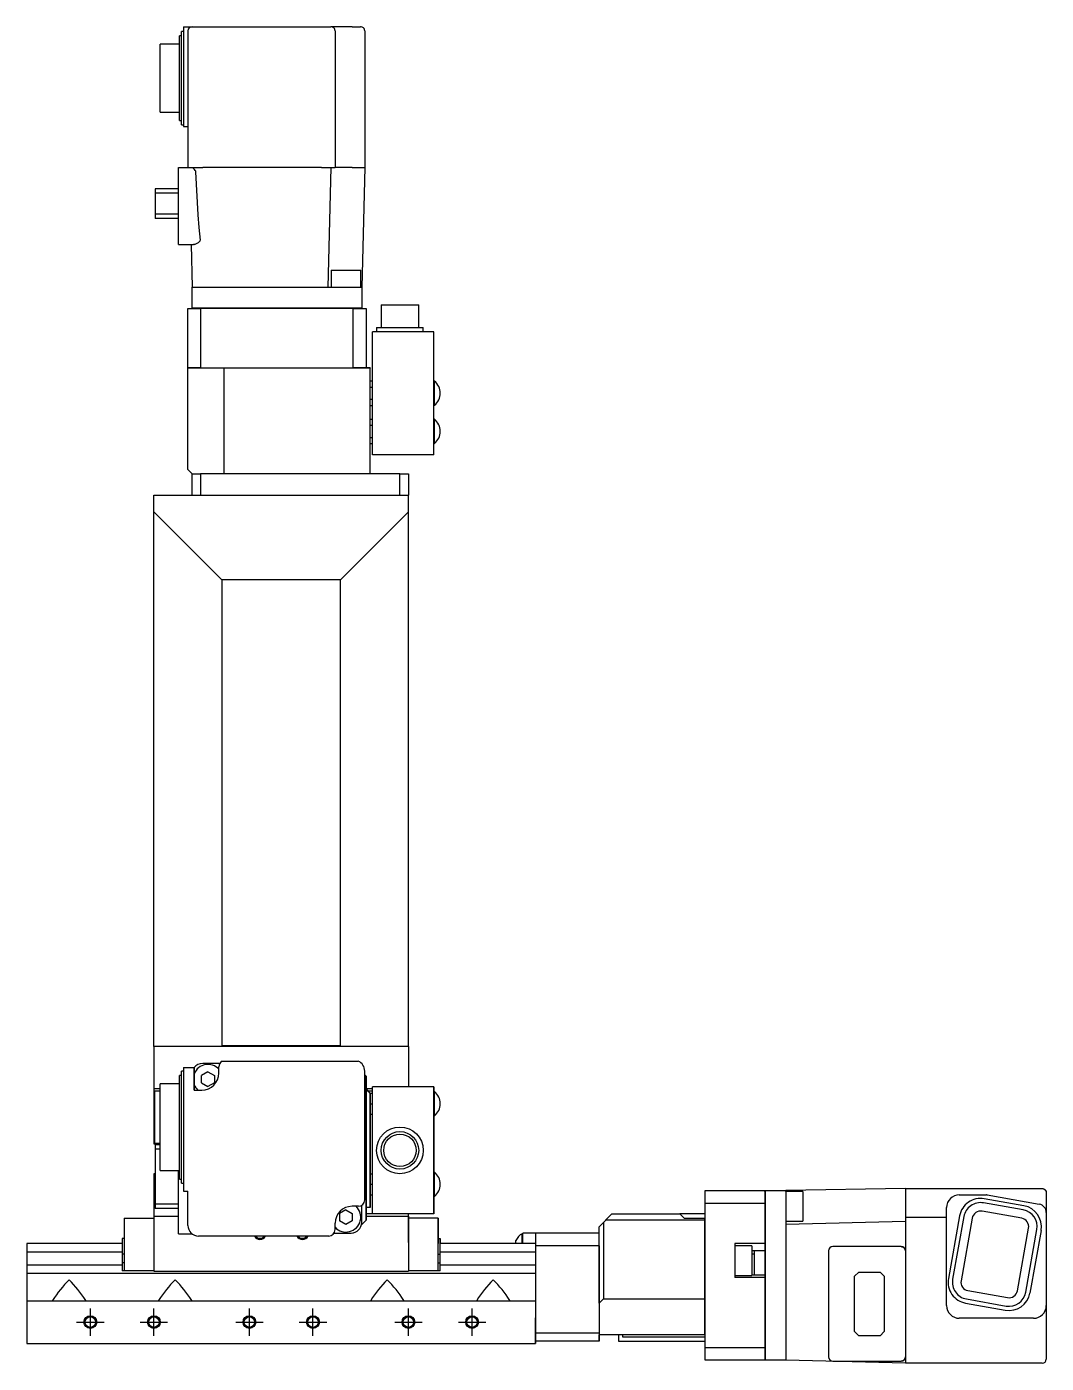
# Model space of a CAD drawing. Extents: x 0 to 1031, y -8 to 855.
# Drawn here: x 790.7 to 1031.1, y 273.5 to 588.6 of the extents above; entities that cross this region are included whole.
import ezdxf

# ---------------------------------------------------------------- set-up
doc = ezdxf.new("R2010")
doc.units = 0
doc.header["$LTSCALE"] = 0.5
doc.linetypes.add('CENTER', pattern=[50.8, 31.75, -6.35, 6.35, -6.35])
for name, color, linetype in [('MSM_CENTER', 1, 'CENTER'), ('MSM_CONTINUOUS', 7, 'CONTINUOUS'), ('MSM_NARROW', 5, 'CONTINUOUS')]:
    doc.layers.add(name, color=color, linetype=linetype)

msp = doc.modelspace()

# ---------------------------------------------------------------- linework, layer by layer
at = {"layer": 'MSM_CENTER'}
for p, q in [((805.677058, 279.980599), (805.677058, 286.439599)), ((820.677058, 279.980599), (820.677058, 286.439599)), ((843.177058, 279.980599), (843.177058, 286.439599)), ((858.177058, 279.980599), (858.177058, 286.439599)), ((880.677058, 279.980599), (880.677058, 286.439599)), ((895.677058, 279.980599), (895.677058, 286.439599)), ((802.447558, 283.210099), (808.906558, 283.210099)), ((817.447558, 283.210099), (823.906558, 283.210099)), ((839.947558, 283.210099), (846.406558, 283.210099)), ((854.947558, 283.210099), (861.406558, 283.210099)), ((877.447558, 283.210099), (883.906558, 283.210099)), ((892.447558, 283.210099), (898.906558, 283.210099))]:
    msp.add_line(p, q, dxfattribs=at)
at = {"layer": 'MSM_CONTINUOUS'}
for p, q in [((826.677059, 579.121416), (826.677059, 586.461438)), ((827.177059, 586.461438), (826.677059, 586.461438)), ((827.177059, 578.945625), (827.177059, 587.461438)), ((827.677059, 587.461438), (827.177059, 587.461438)), ((827.677059, 588.610097), (827.677059, 585.610097)), ((827.677059, 588.610097), (831.177059, 588.610097)), ((828.677059, 587.610097), (828.67706, 555.410097)), ((831.177059, 588.610097), (861.877059, 588.610098)), ((861.877059, 588.610098), (862.377059, 588.610098)), ((867.377059, 588.610099), (862.377059, 588.610098)), ((863.377059, 587.610098), (863.37706, 555.410098)), ((867.377059, 588.610099), (869.377059, 588.610099)), ((870.377059, 587.610099), (870.37706, 555.410099)), ((826.677059, 584.461438), (822.177059, 584.461437)), ((822.177059, 579.472997), (822.177059, 584.461437)), ((827.677059, 585.610097), (827.67706, 568.110097)), ((822.17706, 570.120935), (822.177059, 579.472997)), ((826.67706, 569.769354), (826.677059, 579.121416)), ((827.17706, 569.593563), (827.177059, 578.945625)), ((822.17706, 568.472516), (822.17706, 570.120935)), ((822.17706, 568.472516), (826.67706, 568.472516)), ((826.67706, 566.472516), (826.67706, 569.769354)), ((827.17706, 565.472516), (827.17706, 569.593563)), ((827.67706, 568.110097), (827.67706, 565.110097)), ((826.67706, 566.472516), (827.17706, 566.472516)), ((827.17706, 565.472516), (827.67706, 565.472516)), ((827.67706, 565.110097), (828.67706, 565.110097)), ((826.47706, 554.410097), (826.47706, 555.410097)), ((826.47706, 555.410097), (832.17706, 555.410097)), ((829.465972, 555.410097), (829.570761, 555.397832)), ((829.570761, 555.397832), (829.685678, 555.362021)), ((830.411928, 554.726094), (830.464399, 554.611062)), ((830.464399, 554.611062), (830.496893, 554.492278)), ((860.17706, 555.410098), (832.17706, 555.410097)), ((860.17706, 555.410098), (863.37706, 555.410098)), ((862.37706, 555.410098), (861.677062, 527.210098)), ((867.37706, 555.410099), (863.37706, 555.410098)), ((867.37706, 555.410099), (870.37706, 555.410099)), ((870.37706, 555.410099), (869.677062, 527.210099)), ((826.477061, 538.260097), (826.47706, 554.410097)), ((830.496893, 554.492278), (830.506207, 554.410097)), ((830.506207, 554.410097), (831.05494, 544.286959)), ((826.477061, 550.410097), (820.977061, 550.410096)), ((820.977061, 550.410096), (820.977061, 543.410096)), ((826.477061, 549.410097), (820.977061, 549.410096)), ((826.477061, 544.410097), (820.977061, 544.410096)), ((826.477061, 543.410097), (820.977061, 543.410096)), ((831.05494, 544.286959), (831.267634, 541.271619)), ((831.267634, 541.271619), (831.539339, 538.260097)), ((826.477061, 537.260097), (826.477061, 538.260097)), ((826.477061, 537.260097), (830.016141, 537.260097)), ((829.427593, 537.260097), (829.677062, 527.210097)), ((830.111467, 537.266718), (830.016141, 537.260097)), ((830.25377, 537.296144), (830.111467, 537.266718)), ((831.481719, 538.064712), (831.406346, 537.972133)), ((831.528511, 538.158505), (831.481719, 538.064712)), ((831.539339, 538.260097), (831.528511, 538.158505)), ((862.440518, 531.210098), (869.440518, 531.210099)), ((862.440518, 531.210098), (862.440518, 527.210098)), ((869.440518, 527.210099), (869.440518, 531.210099)), ((829.677062, 527.210097), (832.177062, 527.210097)), ((829.677062, 522.310097), (829.677062, 527.210097)), ((832.177062, 527.210097), (860.177062, 527.210098)), ((860.177062, 527.210098), (867.177062, 527.210099)), ((867.177062, 527.210099), (869.677062, 527.210099)), ((869.677062, 527.210099), (869.677062, 522.310099)), ((828.677063, 508.210097), (828.677062, 522.210097)), ((828.677062, 522.210097), (831.677062, 522.210097)), ((829.677062, 522.310097), (832.177062, 522.310097)), ((829.777062, 522.210097), (829.677062, 522.310097)), ((867.677062, 522.210099), (831.677062, 522.210097)), ((831.677062, 522.210097), (831.677063, 508.210097)), ((832.177062, 522.310097), (867.177062, 522.310099)), ((867.177062, 522.310099), (869.677062, 522.310099)), ((867.677063, 508.210099), (867.677062, 522.210099)), ((867.677062, 522.210099), (870.677062, 522.210099)), ((869.677062, 522.310099), (869.577062, 522.210099)), ((870.677062, 522.210099), (870.677063, 508.210099)), ((874.252062, 523.010099), (883.102062, 523.010099)), ((874.252062, 523.010099), (874.252062, 517.710099)), ((883.102062, 517.710099), (883.102062, 523.010099)), ((873.177062, 517.710099), (884.177062, 517.710099)), ((873.177062, 517.710099), (873.177062, 516.710099)), ((884.177062, 516.710099), (884.177062, 517.710099)), ((886.677062, 516.7101), (872.177062, 516.710099)), ((872.177064, 487.710099), (872.177062, 516.710099)), ((886.677064, 487.7101), (886.677062, 516.7101)), ((831.677063, 508.210097), (828.677063, 508.210097)), ((828.677063, 508.110097), (828.777063, 508.210097)), ((837.177063, 508.110097), (828.677063, 508.110097)), ((828.677064, 484.210097), (828.677063, 508.110097)), ((831.677063, 508.210097), (867.677063, 508.210099)), ((837.218484, 508.210097), (837.177063, 508.110097)), ((871.677063, 508.110099), (837.177063, 508.110097)), ((837.177063, 508.110097), (837.177064, 483.210097)), ((871.677063, 508.210099), (867.677063, 508.210099)), ((871.677063, 508.210099), (871.677063, 508.110099)), ((871.677064, 483.210099), (871.677063, 508.110099)), ((871.677063, 505.09685), (872.177063, 505.09685)), ((886.836618, 505.0601), (886.677063, 505.0601)), ((886.836618, 499.3601), (886.836618, 505.0601)), ((871.677063, 503.653475), (872.177063, 503.653475)), ((871.677063, 500.766723), (872.177063, 500.766723)), ((871.677063, 499.323348), (872.177063, 499.323348)), ((886.677063, 499.3601), (886.836618, 499.3601)), ((871.677063, 496.09685), (872.177063, 496.09685)), ((886.836618, 496.0601), (886.677063, 496.0601)), ((886.836619, 490.3601), (886.836618, 496.0601)), ((871.677063, 494.653475), (872.177063, 494.653475)), ((871.677063, 491.766723), (872.177063, 491.766723)), ((871.677064, 490.323348), (872.177064, 490.323348)), ((886.677064, 490.3601), (886.836619, 490.3601)), ((886.677064, 487.7101), (872.177064, 487.710099)), ((829.677064, 483.210097), (828.677064, 484.210097)), ((829.677064, 483.210097), (831.677064, 483.210097)), ((829.677064, 478.210099), (829.677064, 483.210097)), ((878.677064, 483.210099), (831.677064, 483.210097)), ((831.677064, 483.210097), (831.677064, 478.210099)), ((878.677064, 478.210099), (878.677064, 483.210099)), ((878.677064, 483.210099), (880.677064, 483.210099)), ((880.677064, 483.210099), (880.677064, 478.210099)), ((820.677067, 478.210099), (880.677067, 478.210099)), ((820.677067, 348.210099), (820.677067, 478.210099)), ((880.677067, 348.110099), (880.677067, 478.210099)), ((836.677066, 458.210099), (820.677067, 474.210099)), ((880.677067, 474.210099), (864.677066, 458.210099)), ((864.677066, 458.210099), (836.677066, 458.210099)), ((836.677066, 458.210099), (836.677066, 348.310099)), ((864.677066, 348.310099), (864.677066, 458.210099)), ((880.677066, 348.210099), (820.677066, 348.210099)), ((820.677066, 348.210099), (820.677066, 325.210099)), ((836.577066, 348.210099), (836.677066, 348.310099)), ((864.677066, 348.310099), (836.677066, 348.310099)), ((864.677066, 348.310099), (864.777066, 348.210099)), ((880.677066, 348.210099), (880.677066, 338.710099)), ((880.677068, 348.110099), (880.677068, 348.210099)), ((880.677069, 348.210099), (880.677069, 338.710099)), ((831.677062, 344.210099), (831.612476, 344.145514)), ((836.208201, 344.210099), (832.177062, 344.210099)), ((836.728727, 344.710099), (868.856855, 344.710099)), ((826.677059, 339.650872), (826.67706, 341.320883)), ((826.67706, 341.320883), (826.67706, 341.383173)), ((827.17706, 341.383173), (826.67706, 341.383173)), ((827.177059, 340.635299), (827.17706, 342.305311)), ((827.177059, 315.946748), (827.177059, 340.635299)), ((827.17706, 342.305311), (827.17706, 342.383173)), ((827.67706, 342.383173), (827.17706, 342.383173)), ((827.67706, 343.194527), (827.677059, 341.00446)), ((827.677059, 341.00446), (827.677059, 314.110099)), ((827.67706, 343.210099), (830.17706, 343.210099)), ((827.67706, 343.210099), (827.67706, 343.194527)), ((830.17706, 343.194527), (830.177059, 341.00446)), ((830.177059, 341.00446), (830.177059, 337.910099)), ((830.17706, 337.910099), (830.17706, 343.210099)), ((833.413606, 342.205606), (831.913606, 341.339581)), ((831.913606, 339.60753), (831.913606, 341.339581)), ((833.413606, 342.205606), (834.913606, 341.339581)), ((834.913606, 341.339581), (834.913606, 339.60753)), ((835.977059, 341.910099), (835.977059, 343.410099)), ((870.37706, 312.010099), (870.37706, 342.410099)), ((870.37706, 341.510102), (870.677063, 341.210099)), ((870.677062, 341.210099), (870.37706, 341.510101)), ((870.677062, 341.210099), (870.677062, 307.210099)), ((870.677063, 307.210099), (870.677063, 341.210099)), ((822.177059, 338.210099), (820.677066, 338.210099)), ((820.877066, 325.310099), (820.877066, 337.710099)), ((820.877066, 337.710099), (822.177059, 337.710099)), ((822.177059, 337.682017), (822.17706, 339.352028)), ((822.177059, 318.946748), (822.177059, 337.682017)), ((822.17706, 339.352028), (822.17706, 339.383173)), ((826.67706, 339.383173), (822.17706, 339.383173)), ((826.677059, 316.946748), (826.677059, 339.650872)), ((830.177059, 337.910099), (831.977059, 337.910099)), ((831.913606, 339.60753), (833.413606, 338.741504)), ((834.913606, 339.60753), (833.413606, 338.741504)), ((871.177063, 337.710099), (870.677063, 338.2101)), ((870.677063, 337.710099), (871.177063, 337.710099)), ((871.677064, 337.210099), (870.677064, 338.210099)), ((872.177062, 338.210099), (870.677064, 338.210099)), ((871.677063, 337.210099), (871.177063, 337.710099)), ((871.177064, 337.710099), (872.177064, 337.710099)), ((871.677063, 337.210099), (871.677063, 310.210099)), ((871.677063, 337.210099), (872.177064, 337.210099)), ((871.677064, 310.210099), (871.677064, 337.210099)), ((872.177062, 308.710099), (872.177062, 338.710099)), ((886.677062, 338.710099), (872.177062, 338.710099)), ((886.677062, 308.710099), (886.677062, 338.710099)), ((886.677063, 337.560099), (886.677063, 331.860099)), ((886.836618, 337.560099), (886.677063, 337.560099)), ((886.677064, 338.710099), (886.677064, 308.710099)), ((886.836618, 331.860099), (886.836618, 337.560099)), ((871.677063, 334.710099), (872.177062, 334.710099)), ((870.677062, 331.710099), (870.37706, 331.710099)), ((871.677063, 332.210099), (872.177064, 332.210099)), ((886.677063, 331.860099), (886.836618, 331.860099)), ((820.677066, 325.210099), (822.177059, 325.210099)), ((822.177059, 325.310099), (820.877066, 325.310099)), ((820.977061, 325.010099), (820.977061, 310.010099)), ((822.177059, 325.010099), (820.977061, 325.010099)), ((822.177059, 324.010099), (820.977061, 324.010099)), ((870.37706, 323.710099), (870.677062, 323.710099)), ((822.177059, 318.946748), (826.677059, 318.946748)), ((826.47706, 304.010099), (826.47706, 318.946748)), ((886.836618, 318.560099), (886.677063, 318.560099)), ((886.677063, 318.560099), (886.677063, 312.860099)), ((886.836618, 312.860099), (886.836618, 318.560099)), ((820.677065, 318.210099), (820.677065, 308.210099)), ((820.977061, 318.210099), (820.677065, 318.210099)), ((826.677059, 316.946748), (827.177059, 316.946748)), ((827.177059, 315.946748), (827.677059, 315.946748)), ((871.677063, 318.210099), (872.177064, 318.210099)), ((871.677063, 315.710099), (872.177062, 315.710099)), ((827.677059, 314.110099), (828.677059, 314.110099)), ((828.677059, 306.010099), (828.677059, 314.110099)), ((871.677063, 313.210099), (872.177064, 313.210099)), ((886.677063, 312.860099), (886.836618, 312.860099)), ((950.677058, 274.210099), (950.677058, 314.210099)), ((950.677058, 314.210099), (964.677058, 314.210099)), ((964.677058, 314.210099), (964.677058, 274.210099)), ((964.777058, 314.210099), (964.677058, 314.110099)), ((964.67706, 314.003825), (964.67706, 314.210099)), ((964.777058, 314.210099), (964.777058, 274.210099)), ((964.777058, 314.210099), (969.677058, 314.210099)), ((969.677058, 314.210099), (969.677058, 274.210099)), ((973.677058, 313.973555), (969.677058, 313.973555)), ((997.877059, 314.710099), (969.677059, 314.210099)), ((969.677059, 313.973555), (969.677059, 314.210099)), ((973.677058, 313.973555), (973.677058, 306.973555)), ((997.877058, 314.710099), (997.877058, 273.510099)), ((997.877058, 314.710099), (1030.077058, 314.710099)), ((1010.577058, 313.210099), (1016.988473, 313.210099)), ((1025.807352, 310.635299), (1016.45529, 312.305311)), ((1017.164264, 313.194527), (1029.428639, 311.00446)), ((1030.077058, 314.710099), (1030.124466, 314.708975)), ((1030.07706, 314.710099), (1030.125046, 314.708947)), ((1030.124466, 314.708975), (1030.171538, 314.705626)), ((1030.125046, 314.708947), (1030.172691, 314.705516)), ((1030.171538, 314.705626), (1030.218497, 314.700046)), ((1030.172691, 314.705516), (1030.220222, 314.699799)), ((1030.218497, 314.700046), (1030.264479, 314.692379)), ((1030.220222, 314.699799), (1030.266765, 314.69194)), ((1030.264479, 314.692379), (1030.31013, 314.682559)), ((1030.266765, 314.69194), (1030.312975, 314.681873)), ((1030.31013, 314.682559), (1030.354753, 314.670769)), ((1030.312975, 314.681873), (1030.358145, 314.669782)), ((1030.354753, 314.670769), (1030.398843, 314.656912)), ((1030.358145, 314.669782), (1030.402776, 314.655567)), ((1030.398843, 314.656912), (1030.429363, 314.645985)), ((1030.402776, 314.655567), (1030.433675, 314.644351)), ((1030.429363, 314.645985), (1030.459521, 314.63407)), ((1030.433675, 314.644351), (1030.464208, 314.632117)), ((1030.459521, 314.63407), (1030.489316, 314.621167)), ((1030.464208, 314.632117), (1030.494373, 314.618862)), ((1030.489316, 314.621167), (1030.518647, 314.607317)), ((1030.494373, 314.618862), (1030.524069, 314.604629)), ((1030.518647, 314.607317), (1030.547612, 314.592471)), ((1030.524069, 314.604629), (1030.553393, 314.589364)), ((1030.547612, 314.592471), (1030.576047, 314.576708)), ((1030.553393, 314.589364), (1030.582179, 314.573149)), ((1030.576047, 314.576708), (1030.603967, 314.560021)), ((1030.582179, 314.573149), (1030.610443, 314.555973)), ((1030.603967, 314.560021), (1030.631296, 314.542458)), ((1030.610443, 314.555973), (1030.638105, 314.537885)), ((1030.631296, 314.542458), (1030.658121, 314.523958)), ((1030.638105, 314.537885), (1030.665254, 314.518819)), ((1030.658121, 314.523958), (1030.684292, 314.504622)), ((1030.665254, 314.518819), (1030.691736, 314.498879)), ((1030.684292, 314.504622), (1030.709704, 314.484541)), ((1030.691736, 314.498879), (1030.717361, 314.478224)), ((1030.709704, 314.484541), (1030.734439, 314.463658)), ((1030.717361, 314.478224), (1030.742298, 314.45673)), ((1030.734439, 314.463658), (1030.758496, 314.441975)), ((1030.742298, 314.45673), (1030.766546, 314.434398)), ((1030.758496, 314.441975), (1030.781799, 314.419565)), ((1030.766546, 314.434398), (1030.790025, 314.411299)), ((1030.781799, 314.419565), (1030.80442, 314.396354)), ((1030.790025, 314.411299), (1030.812809, 314.387354)), ((1030.80442, 314.396354), (1030.826236, 314.372469)), ((1030.812809, 314.387354), (1030.834769, 314.362692)), ((1030.826236, 314.372469), (1030.847258, 314.347902)), ((1030.834769, 314.362692), (1030.855917, 314.337301)), ((1030.847258, 314.347902), (1030.867434, 314.322722)), ((1030.855917, 314.337301), (1030.876196, 314.31125)), ((1030.867434, 314.322722), (1030.886826, 314.29685)), ((1030.876196, 314.31125), (1030.895668, 314.284452)), ((1030.886826, 314.29685), (1030.90533, 314.270426)), ((1030.895668, 314.284452), (1030.914224, 314.257051)), ((1030.90533, 314.270426), (1030.927484, 314.236195)), ((1030.914224, 314.257051), (1030.936191, 314.221855)), ((1030.927484, 314.236195), (1030.948194, 314.201142)), ((1030.936191, 314.221855), (1030.956687, 314.185763)), ((1030.948194, 314.201142), (1030.967449, 314.165296)), ((1030.956687, 314.185763), (1030.975697, 314.148792)), ((1030.967449, 314.165296), (1030.985198, 314.128767)), ((1030.975697, 314.148792), (1030.993161, 314.111047)), ((1030.985198, 314.128767), (1031.001441, 314.091567)), ((1030.993161, 314.111047), (1031.009071, 314.072529)), ((1031.001441, 314.091567), (1031.016127, 314.05383)), ((1031.009071, 314.072529), (1031.023368, 314.033365)), ((1031.016127, 314.05383), (1031.029254, 314.015588)), ((1031.023368, 314.033365), (1031.036039, 313.993576)), ((1031.029254, 314.015588), (1031.040793, 313.976963)), ((1031.036039, 313.993576), (1031.047042, 313.953275)), ((1031.040793, 313.976963), (1031.049151, 313.944697)), ((1031.047042, 313.953275), (1031.053803, 313.924512)), ((1031.049151, 313.944697), (1031.056407, 313.912277)), ((1031.053803, 313.924512), (1031.059711, 313.895562)), ((1031.056407, 313.912277), (1031.062578, 313.879661)), ((1031.059711, 313.895562), (1031.064771, 313.86639)), ((1031.062578, 313.879661), (1031.06764, 313.847022)), ((1031.064771, 313.86639), (1031.068962, 313.837105)), ((1031.06764, 313.847022), (1031.071618, 313.81427)), ((1031.068962, 313.837105), (1031.072292, 313.807634)), ((1031.071618, 313.81427), (1031.074499, 313.781598)), ((1031.072292, 313.807634), (1031.074745, 313.778101)), ((1031.074499, 313.781598), (1031.076304, 313.748936)), ((1031.074745, 313.778101), (1031.076325, 313.748444)), ((1031.076304, 313.748936), (1031.077038, 313.716429)), ((1031.076325, 313.748444), (1031.077023, 313.718751)), ((1031.077023, 313.718751), (1031.07706, 313.710099)), ((1031.077038, 313.716429), (1031.077058, 313.710099)), ((1031.077058, 313.710099), (1031.077058, 313.410099)), ((1031.07706, 313.710099), (1031.07706, 274.510099)), ((826.477061, 311.010099), (820.977061, 311.010099)), ((826.477061, 310.010099), (820.977061, 310.010099)), ((865.940518, 309.678694), (864.440518, 308.812669)), ((864.440518, 308.812669), (864.440518, 307.080618)), ((865.940518, 309.678694), (867.440518, 308.812669)), ((868.877059, 310.510099), (867.377059, 310.510099)), ((867.440518, 308.812669), (867.440518, 307.080618)), ((869.677062, 306.710099), (869.677062, 310.741243)), ((870.677063, 310.310099), (871.677063, 310.310099)), ((871.677063, 310.210099), (870.677063, 310.210099)), ((964.677058, 311.210099), (950.677058, 311.210099)), ((1007.577058, 287.110099), (1007.577058, 310.210099)), ((1025.27998, 307.682017), (1015.927918, 309.352028)), ((1025.631561, 309.650872), (1016.279499, 311.320883)), ((1025.631561, 309.650872), (1016.2795, 311.320883)), ((1031.077058, 311.910099), (1031.077058, 274.510099)), ((813.677058, 307.710099), (813.677058, 295.310099)), ((813.677058, 307.710099), (820.677058, 307.710099)), ((820.677058, 308.210099), (820.677058, 295.210099)), ((820.677065, 308.210099), (826.47706, 308.210099)), ((863.37706, 305.010099), (863.37706, 306.510099)), ((865.940518, 306.214593), (864.440518, 307.080618)), ((867.440518, 307.080618), (865.940518, 306.214593)), ((869.612476, 306.145514), (870.677062, 307.210099)), ((870.677063, 307.210099), (869.612476, 306.145513)), ((886.677062, 308.710099), (870.677063, 308.710099)), ((870.677063, 308.210099), (880.677065, 308.210099)), ((880.677058, 308.210099), (880.677058, 295.210099)), ((887.677058, 307.710099), (880.677058, 307.710099)), ((880.677059, 308.210099), (880.677059, 307.860099)), ((880.67706, 308.210099), (880.67706, 307.860099)), ((880.677061, 302.010099), (880.677061, 308.210099)), ((880.677065, 308.210099), (880.677065, 308.710099)), ((880.67707, 308.210099), (880.67707, 308.710099)), ((887.677058, 295.310099), (887.677058, 307.710099)), ((887.677061, 307.710099), (887.677061, 301.710099)), ((925.677058, 305.710099), (928.677058, 308.710099)), ((925.677059, 301.210099), (925.677058, 305.710099)), ((926.677058, 306.710099), (926.677058, 288.710099)), ((950.577058, 307.210099), (927.177058, 307.210099)), ((928.677058, 308.710099), (944.677058, 308.710099)), ((944.677058, 308.710099), (945.677058, 307.710099)), ((950.677058, 308.710099), (944.67706, 308.710099)), ((945.677058, 307.710099), (950.677058, 307.710099)), ((950.577058, 280.210099), (950.577058, 307.710099)), ((950.677058, 307.168678), (950.577058, 307.210099)), ((969.677058, 306.973555), (973.677058, 306.973555)), ((997.877058, 306.910099), (969.677058, 306.210099)), ((1007.577058, 307.910099), (997.877058, 307.910099)), ((1010.654199, 308.262126), (1008.01734, 293.495712)), ((1011.638627, 308.086335), (1009.001767, 293.319922)), ((1013.607482, 307.734754), (1010.970622, 292.96834)), ((813.677058, 302.910099), (813.177058, 302.910099)), ((813.177058, 302.910099), (813.177058, 295.310099)), ((826.47706, 304.010099), (829.677059, 304.010099)), ((861.877059, 303.510099), (831.177059, 303.510099)), ((863.145918, 304.210099), (867.177062, 304.210099)), ((867.677062, 304.210099), (867.741648, 304.274685)), ((867.741649, 304.274685), (867.677063, 304.210099)), ((887.677058, 302.910099), (888.177058, 302.910099)), ((888.177058, 295.310099), (888.177058, 302.910099)), ((888.17706, 302.910099), (888.17706, 301.710099)), ((907.477059, 301.710099), (907.477059, 304.060099)), ((907.677059, 304.060099), (907.477059, 304.060099)), ((907.677059, 301.710099), (907.677059, 304.210099)), ((925.677058, 304.210099), (907.677059, 304.210099)), ((910.677058, 304.210099), (910.677058, 278.210099)), ((1024.260394, 290.595167), (1026.897254, 305.36158)), ((1026.22925, 290.243585), (1028.866109, 305.009999)), ((1029.850537, 304.834208), (1027.213677, 290.067795)), ((790.677058, 301.710099), (790.677058, 278.210099)), ((813.17706, 301.710099), (790.677058, 301.710099)), ((790.677058, 299.746379), (813.177058, 299.746379)), ((888.177058, 299.746379), (910.677058, 299.746379)), ((910.677058, 301.710099), (888.17706, 301.710099)), ((906.027059, 301.710099), (906.027059, 302.430777)), ((925.677058, 301.210099), (910.677058, 301.210099)), ((925.677058, 301.210099), (925.677058, 278.710099)), ((925.677058, 287.710099), (925.677059, 301.210099)), ((964.677058, 301.710099), (957.677058, 301.710099)), ((957.677058, 301.710099), (957.677058, 293.710099)), ((961.677058, 301.210099), (957.677058, 301.210099)), ((961.677058, 301.210099), (961.677058, 294.210099)), ((961.677058, 300.102392), (964.677058, 300.102392)), ((962.177059, 300.102392), (962.177059, 294.246023)), ((979.727058, 300.010099), (979.727058, 275.010099)), ((996.877058, 301.010099), (980.727058, 301.010099)), ((996.877058, 301.010099), (996.926126, 301.008895)), ((996.926126, 301.008895), (996.975075, 301.005284)), ((996.975075, 301.005284), (997.023789, 300.999276)), ((997.023789, 300.999276), (997.072148, 300.990885)), ((997.072148, 300.990885), (997.120038, 300.980131)), ((997.120038, 300.980131), (997.167343, 300.96704)), ((997.167343, 300.96704), (997.213948, 300.951643)), ((997.213948, 300.951643), (997.259742, 300.933979)), ((997.259742, 300.933979), (997.304613, 300.914089)), ((997.304613, 300.914089), (997.348455, 300.892021)), ((997.348455, 300.892021), (997.391161, 300.867828)), ((997.391161, 300.867828), (997.432628, 300.841569)), ((997.432628, 300.841569), (997.472757, 300.813307)), ((997.472757, 300.813307), (997.511451, 300.78311)), ((997.511451, 300.78311), (997.548617, 300.75105)), ((997.548617, 300.75105), (997.584165, 300.717206)), ((997.584165, 300.717206), (997.618009, 300.681658)), ((997.618009, 300.681658), (997.650069, 300.644493)), ((997.650069, 300.644493), (997.680266, 300.605799)), ((997.680266, 300.605799), (997.708528, 300.56567)), ((997.708528, 300.56567), (997.734787, 300.524202)), ((997.734787, 300.524202), (997.758979, 300.481496)), ((997.758979, 300.481496), (997.781047, 300.437654)), ((997.781047, 300.437654), (997.800938, 300.392783)), ((997.800938, 300.392783), (997.818602, 300.346989)), ((997.818602, 300.346989), (997.833998, 300.300384)), ((997.833998, 300.300384), (997.847089, 300.253079)), ((997.847089, 300.253079), (997.857843, 300.20519)), ((997.857843, 300.20519), (997.866235, 300.15683)), ((997.866235, 300.15683), (997.872243, 300.108116)), ((997.872243, 300.108116), (997.875854, 300.059167)), ((997.875854, 300.059167), (997.877058, 300.010099)), ((813.177058, 296.673819), (790.677058, 296.673819)), ((813.677058, 299.234896), (813.177058, 299.234896)), ((813.677058, 297.185303), (813.177058, 297.185303)), ((887.677058, 299.234896), (888.177058, 299.234896)), ((887.677058, 297.185303), (888.177058, 297.185303)), ((910.677058, 296.673819), (888.177058, 296.673819)), ((962.177059, 299.210099), (961.67706, 299.210099)), ((910.677058, 294.710099), (790.677058, 294.710099)), ((820.677058, 295.310099), (813.177058, 295.310099)), ((820.677058, 295.210099), (880.677058, 295.210099)), ((888.177058, 295.310099), (880.677058, 295.310099)), ((957.677058, 294.210099), (961.677058, 294.210099)), ((964.677058, 293.710099), (957.677058, 293.710099)), ((964.677058, 294.246023), (961.677058, 294.246023)), ((985.877058, 294.010099), (986.877058, 295.010099)), ((985.877058, 281.010099), (985.877058, 294.010099)), ((986.877058, 295.010099), (991.877058, 295.010099)), ((991.877058, 295.010099), (992.877058, 294.010099)), ((992.877058, 294.010099), (992.877058, 281.010099)), ((1012.587896, 290.647904), (1021.939958, 288.977893)), ((790.677058, 288.210099), (910.677058, 288.210099)), ((796.935401, 288.210099), (796.777058, 288.339664)), ((804.418715, 288.210099), (804.577058, 288.339664)), ((821.935401, 288.210099), (821.777058, 288.339664)), ((829.418715, 288.210099), (829.577058, 288.339664)), ((871.935401, 288.210099), (871.777058, 288.339664)), ((879.418715, 288.210099), (879.577058, 288.339664)), ((896.935401, 288.210099), (896.777058, 288.339664)), ((904.418715, 288.210099), (904.577058, 288.339664)), ((925.677058, 287.710099), (926.677058, 288.710099)), ((926.677058, 288.710099), (950.577058, 288.710099)), ((950.577058, 288.710099), (950.677058, 288.751521)), ((1012.060524, 287.694621), (1021.412586, 286.02461)), ((1012.236315, 288.679049), (1021.588377, 287.009038)), ((910.677061, 278.210099), (910.677061, 284.210099)), ((1028.077058, 284.110099), (1010.577058, 284.110099)), ((910.677058, 280.710099), (925.677058, 280.710099)), ((986.877058, 280.010099), (985.877058, 281.010099)), ((992.877058, 281.010099), (991.877058, 280.010099)), ((790.677058, 278.210099), (910.677058, 278.210099)), ((925.677058, 278.710099), (910.677058, 278.710099)), ((910.67706, 278.510099), (910.67706, 278.210099)), ((950.577058, 280.210099), (925.677058, 280.210099)), ((925.67706, 278.710099), (925.677061, 280.210099)), ((930.17706, 280.210099), (930.17706, 278.710099)), ((930.17706, 278.710099), (950.677058, 278.710099)), ((931.17706, 280.210099), (931.17706, 279.710099)), ((931.17706, 279.710099), (950.677058, 279.710099)), ((950.677058, 280.310099), (950.577058, 280.210099)), ((991.877058, 280.010099), (986.877058, 280.010099)), ((950.677058, 277.210099), (964.677058, 277.210099)), ((964.677058, 274.210099), (950.677058, 274.210099)), ((964.677058, 274.310099), (964.777058, 274.210099)), ((964.67706, 274.210099), (964.67706, 274.416374)), ((969.677058, 274.210099), (964.777058, 274.210099)), ((997.877058, 273.510099), (969.677058, 274.210099)), ((997.404942, 274.160783), (997.305587, 274.106571)), ((997.510034, 274.235928), (997.404942, 274.160783)), ((997.58711, 274.30595), (997.510034, 274.235928)), ((997.663707, 274.392699), (997.58711, 274.30595)), ((997.740962, 274.506442), (997.663707, 274.392699)), ((997.792945, 274.608662), (997.740962, 274.506442)), ((980.727058, 274.010099), (996.877058, 274.010099)), ((996.959239, 274.013482), (996.877058, 274.010099)), ((997.078024, 274.030501), (996.959239, 274.013482)), ((997.193055, 274.061339), (997.078024, 274.030501)), ((997.305587, 274.106571), (997.193055, 274.061339)), ((1030.077058, 273.510099), (997.877058, 273.510099))]:
    msp.add_line(p, q, dxfattribs=at)
for centre, radius in [((878.677062, 323.710099), 5.5), ((878.677062, 323.710099), 4.425), ((878.677062, 323.710099), 3.825), ((805.677058, 283.210099), 1.2295), ((820.677058, 283.210099), 1.2295), ((843.177058, 283.210099), 1.2295), ((858.177058, 283.210099), 1.2295), ((880.677058, 283.210099), 1.2295), ((895.677058, 283.210099), 1.2295)]:
    msp.add_circle(centre, radius, dxfattribs=at)
for centre, radius, start, end in [((829.677059, 587.610097), 1, 90.000003, 180.000003), ((862.377059, 587.610098), 1, 0.000003, 90.000003), ((869.377059, 587.610099), 1, 0.000003, 90.000003), ((829.060717, 553.915631), 1.575634, 30.95555883, 66.63165208), ((829.27858, 540.279442), 3.13864, 288.1016958, 312.68178516), ((884.477063, 502.210099), 3.7, 309.621838, 50.37815597), ((884.477063, 493.210099), 3.7, 309.621838, 50.37815597), ((832.177062, 341.710099), 2.5, 90, 143.130176), ((833.413606, 340.473555), 3.5, 42.910745, 157.62727846), ((837.477059, 343.410099), 1.5, 119.926435, 180), ((867.877059, 342.410099), 2.5, 0, 66.926082), ((867.87706, 342.410099), 2.5, 0, 66.926082), ((831.977059, 341.910099), 4, 270, 0), ((833.413606, 340.473555), 3.5, 202.372726, 227.089319), ((884.477063, 334.710099), 3.7, 309.621835, 50.37815597), ((884.477063, 315.710099), 3.7, 309.621835, 50.37815597), ((868.877059, 312.010099), 1.5, 270, 0), ((868.87706, 312.010099), 1.5, 270, 0), ((1010.577058, 310.210099), 3, 90, 180), ((1015.576337, 307.383173), 5, 79.875328, 169.87533995), ((1016.988473, 312.210099), 1, 79.875328, 90), ((867.377059, 306.510099), 4, 90, 180), ((867.37706, 306.510099), 4, 90, 180), ((865.940518, 307.946643), 3.5, 222.910653, 47.08932093), ((1015.576337, 307.383173), 4, 79.875328, 169.87533995), ((1015.576337, 307.383173), 2, 79.875328, 169.87533995), ((1024.928399, 305.713162), 4, 349.875328, 79.875328), ((1024.928399, 305.713162), 5, 349.875328, 79.875328), ((1029.077058, 309.035605), 2, 0, 79.875328), ((831.177059, 306.010099), 2.5, 180, 270), ((867.177062, 306.710099), 2.5, 270, 0), ((1024.928399, 305.713162), 2, 349.875328, 79.875328), ((845.677058, 304.210099), 1.2295, 214.70401466, 325.29598534), ((855.677058, 304.210099), 1.2295, 214.70401466, 325.29598534), ((861.877059, 305.010099), 1.5, 270, 0), ((861.87706, 305.010099), 1.5, 270, 0), ((909.039109, 301.210099), 3.25, 118.726605, 157.939014), ((980.727058, 300.010099), 1, 90, 180), ((996.877058, 300.010099), 1, 0, 90), ((823.104179, 271.254906), 31.38481, 135.60921628, 147.01879164), ((778.249937, 271.254906), 31.38481, 32.98120836, 44.39078372), ((848.104179, 271.254906), 31.38481, 135.60921628, 147.01879164), ((803.249937, 271.254906), 31.38481, 32.98120836, 44.39078372), ((898.104179, 271.254906), 31.38481, 135.60921628, 147.01879164), ((853.249937, 271.254906), 31.38481, 32.98120836, 44.39078372), ((923.104179, 271.254906), 31.38481, 135.60921628, 147.01879164), ((878.249937, 271.254906), 31.38481, 32.98120836, 44.39078372), ((1012.939477, 292.616759), 5, 169.875328, 259.875328), ((1012.939477, 292.616759), 4, 169.875328, 259.875328), ((1012.939477, 292.616759), 2, 169.875328, 259.875328), ((1022.291539, 290.946748), 5, 259.875328, 349.8753025), ((1022.291539, 290.946748), 4, 259.875328, 349.8753025), ((1022.291539, 290.946748), 2, 259.875328, 349.8753025), ((1010.577058, 287.110099), 3, 180, 270), ((1028.077058, 287.110099), 3, 270, 0), ((980.727058, 275.010099), 1, 180, 270), ((996.877058, 275.010099), 1, 270, 0), ((996.877049, 275.0101), 1.000009, 336.33212209, 359.99993363), ((1030.077058, 274.510099), 1, 270, 0), ((1030.07706, 274.510099), 1, 270, 0)]:
    msp.add_arc(centre, radius, start, end, dxfattribs=at)
at = {"layer": 'MSM_NARROW'}
for centre in [(805.677058, 283.210099), (820.677058, 283.210099), (843.177058, 283.210099), (858.177058, 283.210099), (880.677058, 283.210099), (895.677058, 283.210099)]:
    msp.add_circle(centre, 1.5, dxfattribs=at)
for centre in [(845.677058, 304.210099), (855.677058, 304.210099)]:
    msp.add_arc(centre, 1.5, 207.81813928, 332.18186072, dxfattribs=at)

doc.saveas('drawing.dxf')
